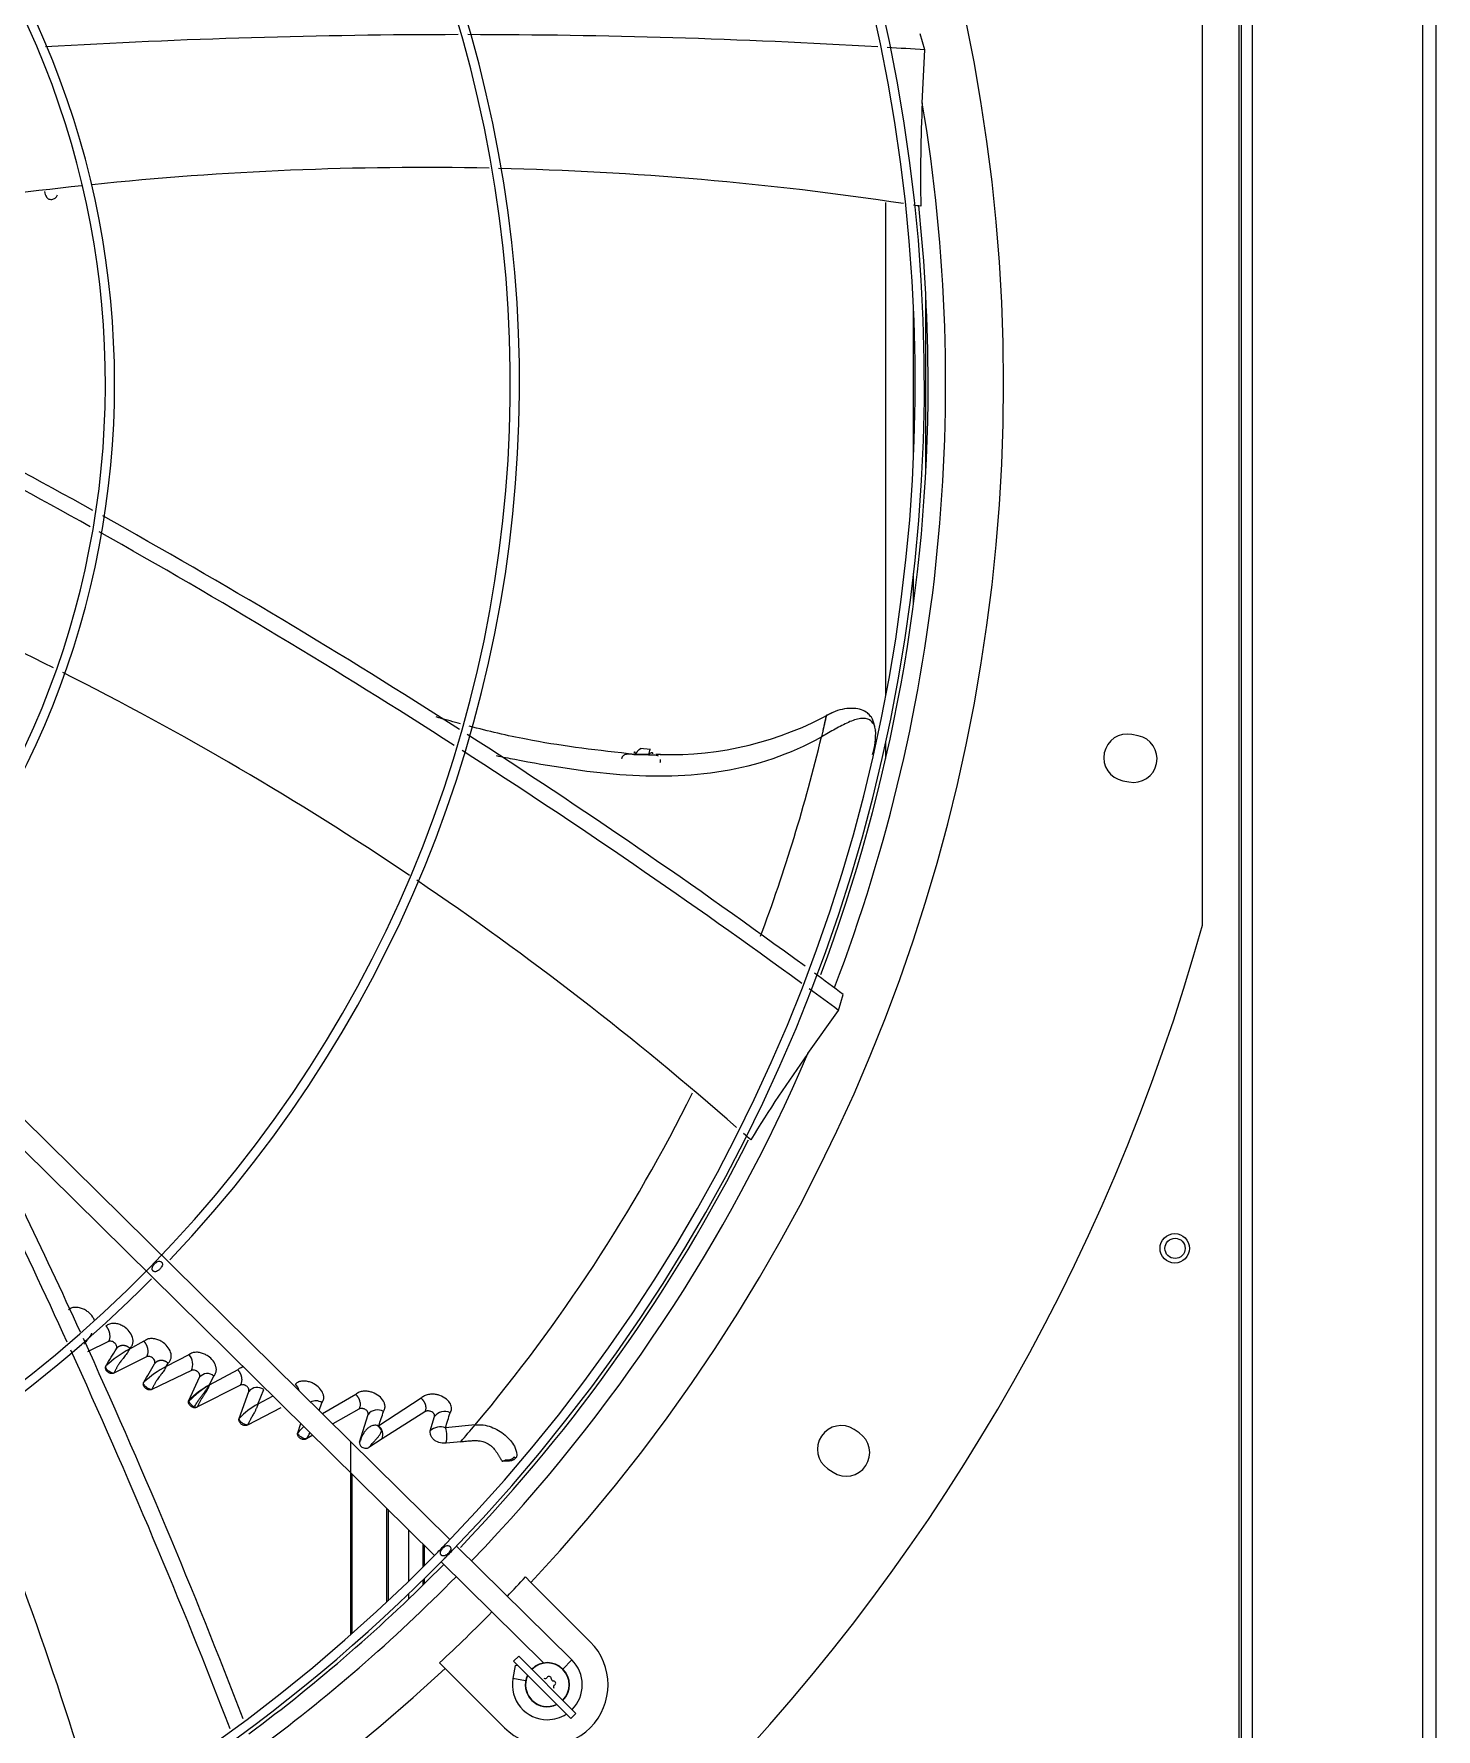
# Model space of a CAD drawing. Header units: millimetres. Extents: x 113490 to 142599, y -20467 to 115.
# Drawn here: x 135083.3 to 135464.2, y -11725.6 to -11265.1 of the extents above; entities that cross this region are included whole.
import ezdxf

# ---------------------------------------------------------------- set-up
doc = ezdxf.new("R2010")
doc.units = ezdxf.units.MM
doc.layers.add('DV3_0', color=7, linetype='Continuous')

msp = doc.modelspace()

# ---------------------------------------------------------------- linework, layer by layer
at = {"layer": 'DV3_0', "color": 7, "linetype": 'Continuous', "lineweight": 20}
for p, q in [((135460.64, -11939.49), (135460.64, -9709.49)), ((135410.64, -9845.59), (135410.64, -11865.47)), ((135325.63, -11383.52), (135325.63, -11336.47)), ((135322.31, -11379.64), (135322.31, -11340.34)), ((135322.31, -11419.76), (135322.31, -11411.56)), ((135246.78, -11460.67), (135250.32, -11460.77)), ((135227, -11709.27), (135229.46, -11706.78)), ((135216.88, -11712.5), (135213.44, -11711.89))]:
    msp.add_line(p, q, dxfattribs=at)
at = {"layer": 'DV3_0', "color": 7, "linetype": 'Continuous', "lineweight": 15}
for p, q in [((135464.24, -11939.49), (135464.24, -9709.49)), ((135411.24, -9857.26), (135411.24, -11851.51)), ((135414.24, -9857.26), (135414.24, -11851.51)), ((135400.74, -11507.16), (135400.74, -11212.82)), ((135325.3, -11269.38), (135324.05, -11265.05)), ((135324.65, -11283.75), (135325.3, -11269.38)), ((135314.73, -11444.84), (135314.73, -11310.84)), ((135196.33, -11674.11), (134887.04, -11369.11)), ((134883.48, -11374.03), (135192.15, -11678.41)), ((135314.73, -11461.9), (135314.73, -11457.32)), ((135383.29, -11455.72), (135381.62, -11455.38)), ((135246.76, -11460.82), (135250.28, -11460.91)), ((135250.85, -11459.44), (135247.99, -11459.21)), ((135250.28, -11460.91), (135250.32, -11460.77)), ((135253.49, -11460.8), (135252.22, -11460.78)), ((135379.13, -11467.94), (135380.79, -11468.27)), ((135301.89, -11530.33), (135303.18, -11526.01)), ((135293.57, -11542.07), (135301.89, -11530.33)), ((135103.55, -11620.32), (135097.83, -11623.06)), ((135113.19, -11620.23), (135109.24, -11622.34)), ((135109.24, -11622.34), (135109.37, -11622.14)), ((135125.44, -11623.91), (135119.21, -11627.07)), ((135113.89, -11624.44), (135105.03, -11628.89)), ((135126.11, -11628.16), (135115.3, -11633.34)), ((135119.21, -11627.07), (135119.76, -11626.19)), ((135138.68, -11627.95), (135130.94, -11632.12)), ((135125.4, -11636.28), (135128.33, -11630.01)), ((135139.4, -11632.14), (135127.61, -11638.17)), ((135130.94, -11632.12), (135132.2, -11629.68)), ((135139.07, -11641.22), (135141.69, -11633.86)), ((135144.14, -11637.31), (135145.73, -11633.35)), ((135148.23, -11635.11), (135144.14, -11637.31)), ((135160.79, -11639.06), (135161.57, -11636.93)), ((135170.76, -11634.71), (135161.73, -11639.99)), ((135188.51, -11635.73), (135176.98, -11643.18)), ((135150.42, -11638.34), (135141.33, -11642.99)), ((135171.62, -11638.65), (135164.48, -11642.7)), ((135171.79, -11647.61), (135174.09, -11640.13)), ((135189.51, -11639.39), (135177.88, -11646.74)), ((135190.99, -11644.6), (135192.14, -11640.66)), ((135154.97, -11645.09), (135155.8, -11642.57)), ((135159.05, -11645.77), (135157.33, -11646.75)), ((135177.88, -11646.74), (135174.28, -11649.09)), ((135176.98, -11643.18), (135176.75, -11643.15)), ((135203.19, -11642.94), (135195.12, -11643.74)), ((135307.53, -11645.15), (135306.11, -11644.2)), ((135169.39, -11699.95), (135169.39, -11647.55)), ((135199.26, -11647.52), (135195.26, -11647.92)), ((135169.7, -11656.27), (135169.7, -11699.68)), ((135210.49, -11652.78), (135210.48, -11652.77)), ((135299, -11654.85), (135300.42, -11655.79)), ((135179.22, -11691.01), (135179.22, -11665.66)), ((135179.52, -11665.96), (135179.52, -11690.73)), ((135185.07, -11671.43), (135185.07, -11685.43)), ((135189.04, -11681.53), (135189.04, -11675.34)), ((135189.34, -11675.64), (135189.34, -11681.23)), ((135229.46, -11706.78), (135198.11, -11675.87)), ((135193.93, -11680.17), (135221.78, -11707.63)), ((135189.04, -11686.45), (135189.04, -11685.05)), ((135189.34, -11684.75), (135189.34, -11686.16)), ((135218.35, -11685.77), (135216.86, -11684.27)), ((135234.46, -11701.88), (135218.35, -11685.77)), ((135185.07, -11688.9), (135185.07, -11690.29)), ((135215.01, -11705.77), (135213.6, -11707.18)), ((135215.01, -11705.77), (135230.57, -11721.32)), ((135193.52, -11707.61), (135195.01, -11709.1)), ((135195.01, -11709.1), (135211.12, -11725.21)), ((135214.07, -11708.28), (135213.44, -11711.89)), ((135229.16, -11722.74), (135213.6, -11707.18)), ((135214.83, -11708.41), (135214.07, -11708.28)), ((135218.27, -11709.02), (135218.76, -11709.1)), ((135229.16, -11722.74), (135230.57, -11721.32))]:
    msp.add_line(p, q, dxfattribs=at)
for centre, radius in [((135393.24, -11594.99), 4), ((135393.32, -11594.99), 2.75)]:
    msp.add_circle(centre, radius, dxfattribs=at)
for centre, radius, start, end in [((134869.24, -11359.99), 456, 316.0129, 45.5635), ((134869.24, -11359.99), 477.5, 316.9802, 43.0198), ((134869.24, -11359.99), 453.5, 315.9918, 45.5613), ((134869.24, -11359.99), 343.5, 315.6512, 45.622), ((134869.24, -11359.99), 346, 316.5062, 45.3204), ((134869.24, -11359.99), 236, 317.0271, 45.7088), ((134869.24, -11359.99), 233.5, 316.4663, 45.8392), ((135199.5, -13186.65), 1921.39, 90.02851, 93.37418), ((135199.5, -13186.65), 1921.39, 86.62723, 89.95007), ((135199.5, -13186.65), 1921.39, 86.24591, 86.54956), ((135731.49, -11303.41), 407.31, 177.2335, 181.1915), ((135189.17, -12173.61), 872.25, 88.82742, 95.92318), ((135189.17, -12173.61), 872.25, 81.40447, 88.66355), ((135189.17, -12173.61), 872.25, 96.10944, 102.2715), ((135091.21, -11306.69), 5.19, 193.4825, 210.9685), ((135189.17, -12173.61), 872.25, 81.09042, 81.22522), ((134869.24, -11359.99), 457, 0, 6.0686), ((134205.29, -13004.2), 1841.3, 60.95292, 64.05747), ((134159.55, -13075.18), 1921.33, 60.74083, 63.6758), ((134869.24, -11359.99), 457, 339.424, 0), ((134205.29, -13004.2), 1841.3, 57.34191, 60.857), ((134698.51, -12217.42), 872.25, 63.43384, 69.5445), ((134159.55, -13075.18), 1921.33, 57.30151, 60.65735), ((134698.51, -12217.42), 872.25, 56.07412, 63.24774), ((135256.22, -11370.51), 90.33, 268.265, 299.1199), ((135308.22, -11454.5), 3.74, 5.171, 55.2182), ((134205.29, -13004.2), 1841.3, 53.79883, 57.26308), ((135256.26, -11381.92), 84.69, 298.9449, 299.1014), ((135292.43, -11455.21), 19.56, 343.2318, 2.9654), ((135312.18, -11454.14), 0.228, 185.4122, 193.4088), ((135380.37, -11461.66), 6.4, 78.75, 258.75), ((135382.04, -11461.99), 6.4, 258.75, 78.75), ((134159.55, -13075.18), 1921.33, 53.88646, 57.22542), ((135233.48, -11458.5), 13.48, 350.086, 350.7078), ((135239.44, -11457.07), 11.5, 341.215, 348.1299), ((134698.51, -12217.42), 872.25, 48.70033, 55.91709), ((134869.24, -11359.99), 551.5, 285.4775, 344.5225), ((134205.29, -13004.2), 1841.3, 53.39786, 53.70009), ((134159.55, -13075.18), 1921.33, 53.51882, 53.81385), ((133344.86, -12419.24), 1921.39, 24.56568, 27.16861), ((135625.3, -11778.63), 407.44, 144.5071, 148.4639), ((133422.13, -12384.07), 1840.9, 24.60001, 26.89057), ((134698.51, -12217.42), 872.25, 48.36342, 48.53339), ((134869.24, -11359.99), 457, 316.2145, 333.2808), ((134869.24, -11359.99), 343.5, 225.9212, 315.6512), ((134869.24, -11359.99), 346, 270, 315.3179), ((133344.86, -12419.24), 1921.39, 21.16348, 24.49317), ((133422.13, -12384.07), 1840.9, 21.05227, 24.54064), ((132216.59, -9865.68), 3381.22, 328.6085, 328.70007), ((135125.48, -11651.66), 33.52, 118.9878, 132.3769), ((135122.56, -11626.55), 3.91, 335.5813, 42.3867), ((131703.29, -9634.07), 3951.76, 329.64096, 329.72446), ((135132.89, -11652.79), 29.13, 118.0017, 132.6106), ((135146.02, -11656.75), 28.87, 121.4706, 135.595), ((135142.89, -11653.83), 24.77, 118.8187, 134.9058), ((135130.42, -11631.68), 2.68, 48.4997, 141.4403), ((135143.98, -11635.69), 2.93, 53.1363, 141.3148), ((135151.63, -11634.45), 3.78, 12.1191, 44.0614), ((135152.93, -11653.96), 18.83, 117.8465, 137.415), ((135159.86, -11639.46), 3.06, 55.8728, 117.4823), ((135176.64, -11642.09), 3.21, 59.3258, 142.3868), ((135025.61, -11589.89), 160.48, 340.6073, 342.0589), ((135194.88, -11642.72), 3.43, 63.9172, 143.096), ((135028.9, -11590.08), 174.66, 342.1076, 343.5161), ((134262.06, -11989.01), 872.25, 15.92432, 23.15375), ((135170.09, -11658.56), 20.25, 131.5607, 138.3129), ((135139.96, -11634.93), 21.01, 325.7537, 331.1896), ((135176.06, -11645.79), 2.73, 75.2441, 82.0086), ((135174.32, -11645.95), 3.71, 23.6858, 48.9928), ((135174.92, -11645.6), 3.17, 338.8246, 49.6777), ((135175.76, -11644.32), 1.96, 345.276, 355.8699), ((135193.72, -11647.35), 3.87, 68.7786, 134.8411), ((135188.66, -11646.04), 6.86, 344.1096, 19.6497), ((135188.41, -11646.05), 7.09, 344.7194, 19.04), ((135025.74, -11494.33), 231.46, 318.56, 320.0536), ((135302.56, -11649.53), 6.4, 56.25, 236.25), ((135303.97, -11650.47), 6.4, 236.25, 56.25), ((134869.24, -11359.99), 453.5, 225.9915, 315.56), ((134869.24, -11359.99), 456, 270, 315.5611), ((134869.24, -11359.99), 453.5, 315.56, 315.9918), ((134869.24, -11359.99), 456, 315.5611, 315.5714), ((134869.24, -11359.99), 456, 315.5714, 316.0129), ((134869.24, -11359.99), 457, 306.6, 315.4011), ((134869.24, -11359.99), 475.39, 316.1242, 316.989), ((134869.24, -11359.99), 475.39, 313.011, 315.4011), ((135222.79, -11713.54), 16.5, 225, 45), ((135222.79, -11713.54), 9.5, 315, 45.4011), ((134869.24, -11359.99), 477.5, 226.9802, 313.0198), ((135222.79, -11713.54), 6, 154.4712, 295.5288), ((135222.79, -11713.54), 5.91, 154.7712, 295.2288), ((135222.79, -11713.54), 6, 315, 135), ((135222.79, -11713.54), 5.91, 315, 135), ((135223.24, -11711.87), 0.6, 358.8617, 151.1383), ((135222.79, -11713.54), 9.5, 170, 270), ((135222.19, -11711.29), 0.6, 238.8788, 331.1212), ((135224.44, -11711.9), 0.6, 178.8788, 271.1212), ((135225.04, -11714.15), 0.6, 118.8788, 211.1212), ((135224.46, -11713.1), 0.6, 298.8618, 91.1382), ((135222.79, -11713.54), 9.5, 270, 302.8343)]:
    msp.add_arc(centre, radius, start, end, dxfattribs=at)
at = {"layer": 'DV3_0', "color": 7, "linetype": 'Continuous', "lineweight": 20}
for centre, radius, start, end in [((134869.24, -11359.99), 461.75, 339.1775, 9.5034), ((134854.91, -11350.55), 454.74, 339.4486, 346.5883), ((134869.24, -11359.99), 461.75, 316.1456, 336.7764), ((134854.91, -11350.55), 454.74, 319.986, 333.5975), ((135125.86, -11636.43), 0.488, 162.8059, 194.1766), ((135127.81, -11635.59), 2.6, 201.5728, 250.1568), ((135127.51, -11636.83), 1.34, 244.2828, 274.1581), ((134869.24, -11359.99), 461.75, 306.4295, 315.4011)]:
    msp.add_arc(centre, radius, start, end, dxfattribs=at)
at = {"layer": 'DV3_0', "color": 7, "linetype": 'Continuous', "lineweight": 15}
for points, knots in [([(135086.76, -11309.37), (135086.81, -11309.49), (135086.98, -11309.71), (135087.37, -11309.95), (135087.87, -11310.05), (135088.41, -11310), (135088.92, -11309.81), (135089.31, -11309.52), (135089.58, -11309.18), (135089.68, -11308.92), (135089.7, -11308.79)], [0, 0, 0, 0, 0.124936, 0.249948, 0.37496, 0.499972, 0.624984, 0.749995, 0.875007, 1, 1, 1, 1]), ([(135310.62, -11450.5), (135310.32, -11450.13), (135309.71, -11449.38), (135308.14, -11448.59), (135306.04, -11448.21), (135303.58, -11448.34), (135300.93, -11449.05), (135299.4, -11449.81), (135298.51, -11450.27)], [0, 0, 0, 0, 0.120272, 0.284495, 0.459149, 0.640843, 0.823587, 1, 1, 1, 1]), ([(135199.24, -11452.5), (135197.34, -11451.98), (135195.13, -11451.35), (135192.93, -11450.71), (135192.63, -11450.62)], [0.25984177, 0.25984177, 0.25984177, 0.25984177, 0.29278146, 0.29802068, 0.29802068, 0.29802068, 0.29802068]), ([(135244.82, -11460.62), (135234.61, -11459.46), (135221.11, -11457.86), (135206.77, -11454.49), (135201.59, -11453.13)], [0, 0, 0, 0, 0.1570657, 0.2463577, 0.2463577, 0.2463577, 0.2463577]), ([(135297.61, -11454.91), (135297.75, -11454.29), (135297.97, -11453.26), (135298.21, -11452.15), (135298.38, -11451.34), (135298.49, -11450.77), (135298.56, -11450.41), (135298.59, -11450.24), (135298.59, -11450.21), (135298.56, -11450.32), (135298.49, -11450.59), (135298.38, -11451.09), (135298.25, -11451.63), (135298.09, -11452.37), (135297.88, -11453.28), (135297.61, -11454.45), (135297.38, -11455.46), (135297.25, -11456.03)], [0, 0, 0, 0, 0.062128, 0.124656, 0.187183, 0.249711, 0.312238, 0.374766, 0.437294, 0.499821, 0.624876, 0.687404, 0.749931, 0.812459, 0.874987, 0.937514, 1, 1, 1, 1]), ([(135310.36, -11451.43), (135309.68, -11451.02), (135308.82, -11450.92), (135306.85, -11451.19), (135305.74, -11451.57), (135303.4, -11452.61), (135302.18, -11453.26), (135299.76, -11454.6), (135298.56, -11455.3), (135297.45, -11455.92)], [0, 0, 0, 0, 0.25, 0.25, 0.5, 0.5, 0.75, 0.75, 1, 1, 1, 1]), ([(135208.88, -11461.13), (135210.56, -11461.47), (135212.25, -11461.79), (135223.42, -11463.91), (135232.98, -11465.49), (135251.95, -11466.95), (135261.36, -11466.83), (135279.7, -11463.76), (135288.63, -11460.83), (135297.25, -11456.03)], [0.6026537, 0.6026537, 0.6026537, 0.6026537, 0.625, 0.625, 0.75, 0.75, 0.875, 0.875, 1, 1, 1, 1]), ([(135243.02, -11461.92), (135243.04, -11461.87), (135243.07, -11461.78), (135243.13, -11461.64), (135243.19, -11461.52), (135243.25, -11461.41), (135243.31, -11461.31), (135243.42, -11461.17), (135243.6, -11460.99), (135243.91, -11460.81), (135244.31, -11460.68), (135244.85, -11460.62), (135245.33, -11460.64), (135245.71, -11460.68), (135245.95, -11460.72), (135246.16, -11460.75), (135246.33, -11460.78), (135246.46, -11460.8), (135246.57, -11460.81), (135246.67, -11460.81), (135246.73, -11460.82), (135246.76, -11460.82)], [0, 0, 0, 0, 0.034615, 0.067153, 0.097641, 0.126151, 0.15278, 0.177653, 0.253284, 0.326616, 0.426356, 0.551745, 0.706817, 0.759074, 0.82393, 0.874115, 0.905827, 0.93629, 0.961485, 0.980409, 1, 1, 1, 1]), ([(135246.46, -11460.42), (135246.45, -11460.36), (135246.44, -11460.25), (135246.46, -11460.1), (135246.5, -11460.08), (135246.55, -11460.18), (135246.58, -11460.32), (135246.62, -11460.49), (135246.65, -11460.6), (135246.71, -11460.68), (135246.77, -11460.67), (135246.78, -11460.67)], [0, 0, 0, 0, 0.128962, 0.223321, 0.471945, 0.607552, 0.749514, 0.893505, 0.958713, 0.987993, 1, 1, 1, 1]), ([(135246.46, -11460.42), (135246.49, -11460.41), (135246.53, -11460.37), (135246.6, -11460.33), (135246.67, -11460.3), (135246.71, -11460.29), (135246.73, -11460.28), (135246.74, -11460.28)], [0, 0, 0, 0, 0.0394695, 0.0785517, 0.1172794, 0.155685, 0.161873, 0.161873, 0.161873, 0.161873]), ([(135246.78, -11460.67), (135246.82, -11460.61), (135246.9, -11460.49), (135247.02, -11460.33), (135247.13, -11460.17), (135247.25, -11460.01), (135247.36, -11459.87), (135247.47, -11459.74), (135247.58, -11459.62), (135247.68, -11459.52), (135247.79, -11459.43), (135247.89, -11459.35), (135247.98, -11459.3), (135248.07, -11459.26), (135248.16, -11459.23), (135248.24, -11459.23), (135248.29, -11459.24), (135248.32, -11459.25)], [0, 0, 0, 0, 0.0316233, 0.063666, 0.0961048, 0.1289206, 0.1620988, 0.1956297, 0.2295096, 0.2637404, 0.2983311, 0.3332973, 0.3686623, 0.4044567, 0.4407194, 0.4774968, 0.5148434, 0.5148434, 0.5148434, 0.5148434]), ([(135250.28, -11460.91), (135250.36, -11460.91), (135250.54, -11460.91), (135250.93, -11460.89), (135251.42, -11460.87), (135252.08, -11460.91), (135252.59, -11461.01), (135252.87, -11461.18), (135252.92, -11461.22)], [0, 0, 0, 0, 0.0432673, 0.1100997, 0.236564, 0.3525356, 0.5287013, 0.566621, 0.566621, 0.566621, 0.566621]), ([(135250.32, -11460.77), (135250.34, -11460.77), (135250.38, -11460.76), (135250.42, -11460.72), (135250.49, -11460.68), (135250.56, -11460.62), (135250.65, -11460.54), (135250.79, -11460.43), (135250.96, -11460.34), (135251.16, -11460.28), (135251.36, -11460.34), (135251.35, -11460.55), (135251.35, -11460.65)], [0, 0, 0, 0, 0.012213, 0.03615, 0.072549, 0.121252, 0.181278, 0.274862, 0.441704, 0.562368, 0.791317, 1, 1, 1, 1]), ([(135115.65, -11601.1), (135115.61, -11601.05), (135115.53, -11600.96), (135115.42, -11600.72), (135115.38, -11600.32), (135115.56, -11599.89), (135115.83, -11599.51), (135116.1, -11599.19), (135116.4, -11598.91), (135116.78, -11598.64), (135117.2, -11598.46), (135117.59, -11598.48), (135117.83, -11598.6), (135117.92, -11598.67), (135117.96, -11598.71)], [0, 0, 0, 0, 0.040443, 0.081793, 0.180216, 0.319289, 0.407802, 0.503208, 0.598506, 0.68594, 0.822069, 0.918689, 0.959722, 1, 1, 1, 1]), ([(135117.96, -11598.71), (135118, -11598.76), (135118.08, -11598.85), (135118.2, -11599.09), (135118.24, -11599.49), (135118.06, -11599.92), (135117.79, -11600.31), (135117.52, -11600.62), (135117.22, -11600.9), (135116.84, -11601.17), (135116.42, -11601.36), (135116.03, -11601.33), (135115.79, -11601.21), (135115.7, -11601.14), (135115.65, -11601.1)], [0, 0, 0, 0, 0.040471, 0.081926, 0.180876, 0.319892, 0.408079, 0.503208, 0.597701, 0.68481, 0.821378, 0.918632, 0.959731, 1, 1, 1, 1]), ([(135099.77, -11614.55), (135099.65, -11614.24), (135099.22, -11613.4), (135098.27, -11612.39), (135097.07, -11611.6), (135095.95, -11611.15), (135094.76, -11610.97), (135093.6, -11611.09), (135092.99, -11611.47), (135092.68, -11611.66)], [0.3184367, 0.3184367, 0.3184367, 0.3184367, 0.3985096, 0.5413232, 0.628849, 0.7196251, 0.8121213, 0.9052908, 1, 1, 1, 1]), ([(135098.99, -11618.04), (135098.97, -11618.09), (135098.93, -11618.19), (135098.86, -11618.35), (135098.78, -11618.5), (135098.69, -11618.66), (135098.53, -11618.92), (135098.25, -11619.31), (135097.84, -11619.83), (135097.43, -11620.33), (135097.1, -11620.72), (135096.93, -11620.93), (135096.88, -11621)], [0.0000242, 0.0000242, 0.0000242, 0.0000242, 0.0223392, 0.0454389, 0.0693317, 0.0940459, 0.1196058, 0.1909934, 0.2852171, 0.3759865, 0.4428982, 0.4761984, 0.4761984, 0.4761984, 0.4761984]), ([(135109.37, -11622.14), (135109.49, -11622.02), (135109.72, -11621.8), (135109.97, -11621.4), (135110.13, -11621), (135110.22, -11620.62), (135110.25, -11620.25), (135110.24, -11619.92), (135110.14, -11619.14), (135109.62, -11617.9), (135108.44, -11616.68), (135107.23, -11615.92), (135106.11, -11615.49), (135104.93, -11615.33), (135103.77, -11615.47), (135103.17, -11615.86), (135102.87, -11616.06)], [0, 0, 0, 0, 0.045484, 0.087511, 0.126239, 0.161752, 0.193995, 0.22288, 0.248302, 0.398303, 0.542361, 0.628866, 0.719082, 0.81149, 0.90479, 1, 1, 1, 1]), ([(135102.87, -11616.06), (135102.91, -11616.11), (135102.98, -11616.19), (135103.08, -11616.33), (135103.16, -11616.46), (135103.25, -11616.59), (135103.32, -11616.71), (135103.38, -11616.83), (135103.44, -11616.95), (135103.5, -11617.06), (135103.55, -11617.17), (135103.59, -11617.27), (135103.62, -11617.36), (135103.66, -11617.45), (135103.69, -11617.54), (135103.71, -11617.61), (135103.73, -11617.68), (135103.75, -11617.75), (135103.76, -11617.81), (135103.78, -11617.86), (135103.79, -11617.9), (135103.8, -11617.94), (135103.8, -11617.97), (135103.81, -11617.99), (135103.84, -11618.15), (135103.89, -11618.44), (135103.92, -11618.84), (135103.9, -11619.2), (135103.85, -11619.53), (135103.77, -11619.83), (135103.67, -11620.09), (135103.59, -11620.24), (135103.55, -11620.32)], [0, 0, 0, 0, 0.034344, 0.067168, 0.098516, 0.128424, 0.156915, 0.184012, 0.209726, 0.234069, 0.257047, 0.278666, 0.298927, 0.317831, 0.335378, 0.351567, 0.366395, 0.37986, 0.391959, 0.402687, 0.412043, 0.420021, 0.42662, 0.431837, 0.435668, 0.528079, 0.616208, 0.700323, 0.780585, 0.857152, 0.930213, 1, 1, 1, 1]), ([(135105.7, -11622.28), (135105.73, -11622.22), (135105.79, -11622.11), (135105.84, -11621.84), (135105.8, -11621.46), (135105.56, -11621), (135105.17, -11620.6), (135104.7, -11620.33), (135104.25, -11620.21), (135103.92, -11620.21), (135103.7, -11620.26), (135103.6, -11620.3), (135103.55, -11620.32)], [0, 0, 0, 0, 0.060979, 0.122856, 0.254546, 0.396945, 0.545585, 0.68882, 0.805931, 0.904784, 0.952657, 1, 1, 1, 1]), ([(135109.24, -11622.34), (135109.22, -11622.39), (135109.18, -11622.49), (135109.12, -11622.64), (135109.04, -11622.79), (135108.96, -11622.95), (135108.8, -11623.21), (135108.54, -11623.6), (135108.15, -11624.12), (135107.74, -11624.62), (135107.42, -11625.03), (135107.1, -11625.43), (135106.78, -11625.86), (135106.47, -11626.31), (135106.23, -11626.69), (135106.04, -11627), (135105.87, -11627.3), (135105.71, -11627.6), (135105.56, -11627.89), (135105.42, -11628.17), (135105.29, -11628.43), (135105.16, -11628.68), (135105.07, -11628.82), (135105.03, -11628.89)], [0, 0, 0, 0, 0.022116, 0.044979, 0.068622, 0.093072, 0.118353, 0.189051, 0.281999, 0.373022, 0.439614, 0.481491, 0.564848, 0.63761, 0.682237, 0.724973, 0.76612, 0.806014, 0.845018, 0.883516, 0.921909, 0.9606, 1, 1, 1, 1]), ([(135109.37, -11622.14), (135109.33, -11622.11), (135109.26, -11622.04), (135109.14, -11621.95), (135109.02, -11621.87), (135108.9, -11621.79), (135108.78, -11621.71), (135108.65, -11621.65), (135108.52, -11621.59), (135108.39, -11621.54), (135108.26, -11621.49), (135108.12, -11621.46), (135107.99, -11621.43), (135107.85, -11621.4), (135107.72, -11621.39), (135107.59, -11621.38), (135107.45, -11621.38), (135107.32, -11621.38), (135107.19, -11621.4), (135107.07, -11621.42), (135106.94, -11621.44), (135106.82, -11621.48), (135106.7, -11621.52), (135106.58, -11621.57), (135106.46, -11621.62), (135106.35, -11621.68), (135106.25, -11621.75), (135106.14, -11621.82), (135106.05, -11621.9), (135105.95, -11621.99), (135105.86, -11622.08), (135105.78, -11622.18), (135105.73, -11622.25), (135105.7, -11622.28)], [0, 0, 0, 0, 0.030291, 0.06056, 0.090853, 0.121211, 0.151668, 0.182249, 0.212976, 0.243865, 0.274927, 0.306171, 0.337603, 0.369226, 0.401044, 0.43306, 0.465274, 0.49769, 0.530307, 0.563117, 0.596108, 0.629266, 0.662573, 0.696012, 0.729564, 0.76321, 0.796931, 0.830709, 0.864529, 0.898377, 0.932243, 0.966118, 1, 1, 1, 1]), ([(135119.76, -11626.19), (135119.88, -11626.07), (135120.11, -11625.84), (135120.36, -11625.44), (135120.51, -11625.04), (135120.59, -11624.66), (135120.62, -11624.3), (135120.6, -11623.97), (135120.49, -11623.19), (135119.94, -11621.95), (135118.73, -11620.76), (135117.52, -11620.02), (135116.41, -11619.61), (135115.23, -11619.46), (135114.07, -11619.62), (135113.49, -11620.03), (135113.19, -11620.23)], [0, 0, 0, 0, 0.045632, 0.087718, 0.126426, 0.161832, 0.193872, 0.222444, 0.247427, 0.398097, 0.543438, 0.628642, 0.718208, 0.8105, 0.904084, 1, 1, 1, 1]), ([(135113.19, -11620.23), (135113.23, -11620.28), (135113.3, -11620.36), (135113.4, -11620.5), (135113.49, -11620.63), (135113.57, -11620.76), (135113.65, -11620.88), (135113.72, -11621), (135113.78, -11621.12), (135113.83, -11621.23), (135113.88, -11621.34), (135113.92, -11621.44), (135113.96, -11621.53), (135113.99, -11621.62), (135114.02, -11621.7), (135114.04, -11621.77), (135114.06, -11621.84), (135114.08, -11621.9), (135114.1, -11621.95), (135114.11, -11622), (135114.12, -11622.04), (135114.13, -11622.08), (135114.13, -11622.1), (135114.17, -11622.27), (135114.22, -11622.56), (135114.25, -11622.96), (135114.24, -11623.32), (135114.19, -11623.66), (135114.11, -11623.95), (135114.01, -11624.21), (135113.93, -11624.37), (135113.89, -11624.44)], [0, 0, 0, 0, 0.034913, 0.068221, 0.099975, 0.130214, 0.158967, 0.186255, 0.212093, 0.236491, 0.259457, 0.280995, 0.301106, 0.31979, 0.337046, 0.352872, 0.367264, 0.38022, 0.391735, 0.401805, 0.410427, 0.417596, 0.42331, 0.427565, 0.521414, 0.610902, 0.696294, 0.777739, 0.855376, 0.929387, 1, 1, 1, 1]), ([(135132.2, -11629.68), (135132.3, -11629.56), (135132.49, -11629.33), (135132.69, -11628.94), (135132.81, -11628.56), (135132.87, -11628.18), (135132.88, -11627.82), (135132.84, -11627.48), (135132.69, -11626.71), (135132.08, -11625.51), (135130.86, -11624.38), (135129.66, -11623.69), (135128.57, -11623.31), (135127.43, -11623.18), (135126.31, -11623.34), (135125.73, -11623.72), (135125.44, -11623.91)], [0, 0, 0, 0, 0.042988, 0.083321, 0.121126, 0.156486, 0.189349, 0.219635, 0.247246, 0.398049, 0.54578, 0.630422, 0.719507, 0.811377, 0.904576, 1, 1, 1, 1]), ([(135105.03, -11628.89), (135105, -11628.91), (135104.96, -11628.93), (135104.88, -11628.96), (135104.79, -11628.98), (135104.68, -11629.01), (135104.53, -11629.03), (135104.34, -11629.02), (135104.14, -11628.99), (135103.82, -11628.9), (135103.5, -11628.72), (135103.22, -11628.47), (135103.04, -11628.25), (135102.89, -11628.02), (135102.8, -11627.77), (135102.75, -11627.53), (135102.75, -11627.32), (135102.78, -11627.15), (135102.82, -11627.02), (135102.87, -11626.94), (135102.89, -11626.9)], [0, 0, 0, 0, 0.023685, 0.047466, 0.071475, 0.09584, 0.144223, 0.193094, 0.248324, 0.304393, 0.444759, 0.517414, 0.59071, 0.664382, 0.736891, 0.805398, 0.873372, 0.916416, 0.958401, 1, 1, 1, 1]), ([(135105.03, -11628.89), (135104.85, -11628.93), (135104.6, -11628.88), (135104.04, -11628.64), (135103.74, -11628.45), (135103.24, -11628), (135103.04, -11627.74), (135102.82, -11627.26), (135102.8, -11627.05), (135102.89, -11626.9)], [0, 0, 0, 0, 0.25, 0.25, 0.5, 0.5, 0.75, 0.75, 1, 1, 1, 1]), ([(135116.07, -11626.38), (135116.1, -11626.32), (135116.16, -11626.21), (135116.2, -11625.93), (135116.15, -11625.55), (135115.91, -11625.09), (135115.5, -11624.7), (135115.03, -11624.44), (135114.58, -11624.33), (135114.26, -11624.33), (135114.04, -11624.38), (135113.94, -11624.42), (135113.89, -11624.44)], [0, 0, 0, 0, 0.060903, 0.122655, 0.25432, 0.397066, 0.546321, 0.689979, 0.806929, 0.905328, 0.952911, 1, 1, 1, 1]), ([(135119.21, -11627.07), (135119.19, -11627.11), (135119.16, -11627.21), (135119.1, -11627.35), (135119.04, -11627.5), (135118.96, -11627.65), (135118.83, -11627.9), (135118.59, -11628.27), (135118.24, -11628.76), (135117.87, -11629.25), (135117.57, -11629.63), (135117.29, -11630.01), (135116.99, -11630.42), (135116.69, -11630.85), (135116.46, -11631.22), (135116.28, -11631.52), (135116.12, -11631.81), (135115.96, -11632.1), (135115.82, -11632.37), (135115.68, -11632.64), (135115.55, -11632.89), (135115.42, -11633.13), (135115.34, -11633.27), (135115.3, -11633.34)], [0, 0, 0, 0, 0.021768, 0.044278, 0.067562, 0.091644, 0.116549, 0.185919, 0.276389, 0.3673, 0.432608, 0.471944, 0.555436, 0.628427, 0.674056, 0.717868, 0.760141, 0.801183, 0.841323, 0.88091, 0.920305, 0.959878, 1, 1, 1, 1]), ([(135119.76, -11626.19), (135119.73, -11626.16), (135119.65, -11626.1), (135119.54, -11626.01), (135119.42, -11625.92), (135119.29, -11625.84), (135119.17, -11625.77), (135119.04, -11625.71), (135118.91, -11625.65), (135118.78, -11625.6), (135118.64, -11625.56), (135118.51, -11625.52), (135118.38, -11625.5), (135118.24, -11625.47), (135118.11, -11625.46), (135117.97, -11625.45), (135117.84, -11625.45), (135117.71, -11625.46), (135117.58, -11625.47), (135117.45, -11625.5), (135117.32, -11625.53), (135117.2, -11625.56), (135117.08, -11625.6), (135116.96, -11625.65), (135116.84, -11625.71), (135116.73, -11625.77), (135116.62, -11625.84), (135116.52, -11625.92), (135116.42, -11626), (135116.32, -11626.08), (135116.23, -11626.18), (135116.15, -11626.27), (135116.1, -11626.34), (135116.07, -11626.38)], [0, 0, 0, 0, 0.030121, 0.060224, 0.090357, 0.120564, 0.150876, 0.181322, 0.211924, 0.242699, 0.273659, 0.304813, 0.336169, 0.367731, 0.399502, 0.431485, 0.463683, 0.496098, 0.528729, 0.561568, 0.594602, 0.627818, 0.661197, 0.694722, 0.728373, 0.76213, 0.795975, 0.829888, 0.863855, 0.897859, 0.93189, 0.965938, 1, 1, 1, 1]), ([(135128.33, -11630.01), (135128.34, -11629.98), (135128.36, -11629.93), (135128.39, -11629.84), (135128.4, -11629.74), (135128.41, -11629.61), (135128.39, -11629.43), (135128.33, -11629.21), (135128.22, -11628.99), (135128.02, -11628.7), (135127.68, -11628.39), (135127.22, -11628.15), (135126.84, -11628.06), (135126.58, -11628.05), (135126.41, -11628.07), (135126.25, -11628.1), (135126.16, -11628.14), (135126.11, -11628.16)], [0, 0, 0, 0, 0.030358, 0.060715, 0.091326, 0.122441, 0.187897, 0.254659, 0.325793, 0.39806, 0.547495, 0.691544, 0.808778, 0.858283, 0.907076, 0.953825, 1, 1, 1, 1]), ([(135140.29, -11627.24), (135140.03, -11627.27), (135139.43, -11627.41), (135138.96, -11627.75), (135138.68, -11627.95)], [0.8396517, 0.8396517, 0.8396517, 0.8396517, 0.9042984, 1, 1, 1, 1]), ([(135138.68, -11627.95), (135138.71, -11627.99), (135138.78, -11628.06), (135138.88, -11628.19), (135138.97, -11628.31), (135139.05, -11628.42), (135139.12, -11628.54), (135139.19, -11628.66), (135139.25, -11628.77), (135139.31, -11628.87), (135139.36, -11628.98), (135139.4, -11629.08), (135139.44, -11629.17), (135139.48, -11629.26), (135139.51, -11629.35), (135139.54, -11629.43), (135139.56, -11629.5), (135139.58, -11629.57), (135139.6, -11629.64), (135139.62, -11629.69), (135139.63, -11629.75), (135139.64, -11629.8), (135139.65, -11629.84), (135139.7, -11630.03), (135139.75, -11630.36), (135139.76, -11630.8), (135139.72, -11631.2), (135139.64, -11631.55), (135139.54, -11631.87), (135139.44, -11632.05), (135139.4, -11632.14)], [0, 0, 0, 0, 0.032368, 0.063415, 0.093194, 0.121749, 0.149112, 0.175307, 0.20035, 0.224254, 0.247026, 0.268671, 0.289192, 0.308588, 0.326858, 0.344, 0.360011, 0.374887, 0.388623, 0.401214, 0.412658, 0.422947, 0.43208, 0.44005, 0.545293, 0.645478, 0.740868, 0.831603, 0.917878, 1, 1, 1, 1]), ([(135115.3, -11633.34), (135115.27, -11633.35), (135115.22, -11633.37), (135115.15, -11633.4), (135115.07, -11633.42), (135114.96, -11633.45), (135114.81, -11633.46), (135114.62, -11633.46), (135114.42, -11633.43), (135114.1, -11633.33), (135113.78, -11633.16), (135113.5, -11632.91), (135113.32, -11632.7), (135113.18, -11632.46), (135113.08, -11632.22), (135113.03, -11631.98), (135113.03, -11631.77), (135113.06, -11631.6), (135113.1, -11631.47), (135113.14, -11631.39), (135113.16, -11631.35)], [0, 0, 0, 0, 0.023103, 0.046302, 0.069715, 0.09346, 0.141592, 0.19023, 0.245942, 0.302454, 0.444237, 0.517183, 0.590708, 0.664499, 0.737116, 0.805641, 0.873604, 0.916607, 0.95852, 1, 1, 1, 1]), ([(135115.3, -11633.34), (135115.12, -11633.36), (135114.87, -11633.31), (135114.32, -11633.07), (135114.03, -11632.87), (135113.53, -11632.43), (135113.33, -11632.18), (135113.1, -11631.71), (135113.08, -11631.5), (135113.16, -11631.35)], [0, 0, 0, 0, 0.25, 0.25, 0.5, 0.5, 0.75, 0.75, 1, 1, 1, 1]), ([(135126.93, -11638.04), (135127, -11637.91), (135127.16, -11637.64), (135127.5, -11637.06), (135127.95, -11636.35), (135128.49, -11635.57), (135129.04, -11634.84), (135129.57, -11634.14), (135130.09, -11633.46), (135130.56, -11632.78), (135130.83, -11632.34), (135130.94, -11632.12)], [0, 0, 0, 0, 0.062498, 0.125001, 0.250008, 0.375015, 0.500021, 0.625028, 0.750035, 0.875041, 1, 1, 1, 1]), ([(135130.94, -11632.12), (135130.93, -11632.17), (135130.91, -11632.26), (135130.86, -11632.41), (135130.81, -11632.56), (135130.74, -11632.73), (135130.65, -11632.9), (135130.56, -11633.09), (135130.46, -11633.29), (135130.34, -11633.5), (135130.14, -11633.83), (135129.9, -11634.21), (135129.66, -11634.58), (135129.45, -11634.89), (135129.27, -11635.18), (135129.07, -11635.5), (135128.8, -11635.95), (135128.48, -11636.51), (135128.19, -11637.07), (135127.99, -11637.46), (135127.86, -11637.71), (135127.73, -11637.95), (135127.65, -11638.1), (135127.61, -11638.17)], [0, 0, 0, 0, 0.021725, 0.045279, 0.070709, 0.098055, 0.127351, 0.158627, 0.191912, 0.227228, 0.264599, 0.358633, 0.42228, 0.454975, 0.512767, 0.565816, 0.614185, 0.725877, 0.827463, 0.870174, 0.912916, 0.956066, 1, 1, 1, 1]), ([(135141.69, -11633.86), (135141.7, -11633.83), (135141.72, -11633.77), (135141.74, -11633.68), (135141.74, -11633.59), (135141.74, -11633.45), (135141.71, -11633.28), (135141.63, -11633.07), (135141.5, -11632.85), (135141.28, -11632.58), (135141, -11632.35), (135140.67, -11632.18), (135140.44, -11632.09), (135140.22, -11632.04), (135140, -11632.02), (135139.79, -11632.02), (135139.58, -11632.06), (135139.46, -11632.11), (135139.4, -11632.14)], [0, 0, 0, 0, 0.030546, 0.061121, 0.091979, 0.123365, 0.189489, 0.256975, 0.328949, 0.402078, 0.553216, 0.625751, 0.69763, 0.756021, 0.813551, 0.877124, 0.938633, 1, 1, 1, 1]), ([(135161.57, -11636.93), (135161.67, -11636.79), (135161.85, -11636.52), (135162, -11636.07), (135162.06, -11635.63), (135162.04, -11635.21), (135161.96, -11634.82), (135161.72, -11634.04), (135160.99, -11632.9), (135159.68, -11631.9), (135158.44, -11631.34), (135157.38, -11631.06), (135156.27, -11631.01), (135155.18, -11631.22), (135154.63, -11631.62), (135154.35, -11631.82)], [0, 0, 0, 0, 0.048319, 0.093612, 0.13613, 0.175841, 0.212492, 0.24595, 0.396838, 0.551403, 0.633547, 0.720883, 0.811655, 0.904459, 1, 1, 1, 1]), ([(135127.61, -11638.17), (135127.58, -11638.18), (135127.54, -11638.2), (135127.46, -11638.23), (135127.38, -11638.26), (135127.27, -11638.28), (135127.13, -11638.3), (135126.95, -11638.31), (135126.75, -11638.28), (135126.44, -11638.21), (135126.12, -11638.05), (135125.83, -11637.82), (135125.64, -11637.62), (135125.49, -11637.39), (135125.38, -11637.15), (135125.31, -11636.91), (135125.3, -11636.71), (135125.31, -11636.54), (135125.34, -11636.41), (135125.38, -11636.32), (135125.4, -11636.28)], [0, 0, 0, 0, 0.023076, 0.046315, 0.069833, 0.093744, 0.141136, 0.189036, 0.244037, 0.299791, 0.441115, 0.514551, 0.588572, 0.66295, 0.736219, 0.805448, 0.874103, 0.916828, 0.958588, 1, 1, 1, 1]), ([(135144.14, -11637.31), (135144.14, -11637.33), (135144.13, -11637.37), (135144.12, -11637.44), (135144.1, -11637.53), (135144.06, -11637.67), (135144, -11637.87), (135143.91, -11638.11), (135143.74, -11638.5), (135143.47, -11639.03), (135143.14, -11639.64), (135142.76, -11640.3), (135142.37, -11641.01), (135142.03, -11641.67), (135141.82, -11642.09), (135141.69, -11642.34), (135141.57, -11642.57), (135141.45, -11642.79), (135141.37, -11642.92), (135141.33, -11642.99)], [0, 0, 0, 0, 0.008471, 0.020849, 0.037173, 0.057479, 0.094233, 0.135729, 0.182098, 0.301941, 0.417999, 0.498958, 0.649695, 0.779421, 0.824012, 0.868085, 0.91192, 0.955796, 1, 1, 1, 1]), ([(135178.28, -11639.33), (135178.36, -11639.19), (135178.52, -11638.94), (135178.66, -11638.51), (135178.71, -11638.09), (135178.69, -11637.67), (135178.6, -11637.26), (135178.32, -11636.48), (135177.5, -11635.36), (135176.13, -11634.47), (135174.87, -11633.99), (135173.84, -11633.78), (135172.72, -11633.77), (135171.6, -11634.04), (135171.04, -11634.48), (135170.76, -11634.71)], [0, 0, 0, 0, 0.04416, 0.086796, 0.128084, 0.1682, 0.207124, 0.244756, 0.394791, 0.555025, 0.629883, 0.713634, 0.804159, 0.899585, 1, 1, 1, 1]), ([(135170.76, -11634.71), (135170.8, -11634.74), (135170.87, -11634.81), (135170.97, -11634.92), (135171.06, -11635.03), (135171.15, -11635.14), (135171.23, -11635.25), (135171.3, -11635.36), (135171.37, -11635.47), (135171.43, -11635.57), (135171.48, -11635.67), (135171.53, -11635.77), (135171.58, -11635.86), (135171.62, -11635.95), (135171.65, -11636.03), (135171.68, -11636.11), (135171.71, -11636.19), (135171.73, -11636.26), (135171.76, -11636.33), (135171.78, -11636.39), (135171.79, -11636.44), (135171.84, -11636.63), (135171.91, -11636.95), (135171.93, -11637.36), (135171.91, -11637.74), (135171.85, -11638.08), (135171.75, -11638.39), (135171.66, -11638.56), (135171.62, -11638.65)], [0, 0, 0, 0, 0.032899, 0.064458, 0.094752, 0.123838, 0.15176, 0.178553, 0.204241, 0.228841, 0.252366, 0.274822, 0.296215, 0.316544, 0.335811, 0.354013, 0.371146, 0.387206, 0.402188, 0.416087, 0.428897, 0.440613, 0.544029, 0.643173, 0.738243, 0.829293, 0.916449, 1, 1, 1, 1]), ([(135196.39, -11639.64), (135196.44, -11639.55), (135196.55, -11639.39), (135196.69, -11639.03), (135196.84, -11638.32), (135196.54, -11637.15), (135195.41, -11635.83), (135193.95, -11635.05), (135192.61, -11634.69), (135191.55, -11634.57), (135190.43, -11634.66), (135189.32, -11635), (135188.78, -11635.48), (135188.51, -11635.73)], [0, 0, 0, 0, 0.026984, 0.053974, 0.112551, 0.239933, 0.38697, 0.555519, 0.630167, 0.713559, 0.803882, 0.899324, 1, 1, 1, 1]), ([(135188.51, -11635.73), (135188.54, -11635.76), (135188.61, -11635.82), (135188.72, -11635.93), (135188.81, -11636.03), (135188.91, -11636.13), (135188.99, -11636.24), (135189.08, -11636.35), (135189.15, -11636.46), (135189.22, -11636.57), (135189.29, -11636.67), (135189.35, -11636.78), (135189.41, -11636.89), (135189.46, -11637), (135189.51, -11637.1), (135189.55, -11637.21), (135189.59, -11637.31), (135189.62, -11637.41), (135189.65, -11637.51), (135189.67, -11637.6), (135189.7, -11637.7), (135189.72, -11637.85), (135189.75, -11638.06), (135189.77, -11638.33), (135189.75, -11638.6), (135189.71, -11638.87), (135189.63, -11639.14), (135189.55, -11639.3), (135189.51, -11639.39)], [0, 0, 0, 0, 0.033091, 0.065299, 0.096702, 0.127365, 0.157345, 0.186688, 0.215433, 0.243612, 0.271253, 0.298377, 0.325004, 0.351149, 0.376826, 0.402045, 0.426818, 0.451151, 0.475052, 0.498528, 0.521583, 0.544215, 0.610695, 0.680334, 0.753617, 0.830991, 0.912924, 1, 1, 1, 1]), ([(135141.33, -11642.99), (135141.3, -11643), (135141.24, -11643.03), (135141.15, -11643.07), (135141.05, -11643.1), (135140.94, -11643.12), (135140.84, -11643.13), (135140.7, -11643.13), (135140.53, -11643.12), (135140.31, -11643.08), (135140.07, -11643), (135139.83, -11642.88), (135139.61, -11642.72), (135139.34, -11642.46), (135139.15, -11642.17), (135139.04, -11641.85), (135139.01, -11641.65), (135139.01, -11641.48), (135139.03, -11641.35), (135139.06, -11641.26), (135139.07, -11641.22)], [0, 0, 0, 0, 0.030129, 0.060098, 0.090132, 0.120453, 0.151278, 0.182814, 0.237513, 0.292849, 0.363728, 0.435399, 0.509374, 0.583753, 0.731898, 0.801807, 0.871124, 0.914962, 0.957714, 1, 1, 1, 1]), ([(135174.09, -11640.13), (135174.1, -11640.1), (135174.12, -11640.04), (135174.13, -11639.95), (135174.13, -11639.86), (135174.12, -11639.73), (135174.07, -11639.56), (135173.98, -11639.36), (135173.84, -11639.17), (135173.59, -11638.92), (135173.27, -11638.71), (135172.92, -11638.58), (135172.66, -11638.51), (135172.42, -11638.48), (135172.2, -11638.48), (135171.99, -11638.51), (135171.8, -11638.56), (135171.68, -11638.62), (135171.62, -11638.65)], [0, 0, 0, 0, 0.029896, 0.059787, 0.089936, 0.1206, 0.185011, 0.250864, 0.322237, 0.395142, 0.549911, 0.626794, 0.703247, 0.763639, 0.823169, 0.8835, 0.941942, 1, 1, 1, 1]), ([(135192.14, -11640.66), (135192.15, -11640.63), (135192.16, -11640.57), (135192.17, -11640.48), (135192.17, -11640.39), (135192.15, -11640.27), (135192.1, -11640.11), (135192, -11639.92), (135191.85, -11639.74), (135191.58, -11639.5), (135191.23, -11639.32), (135190.84, -11639.21), (135190.56, -11639.17), (135190.3, -11639.16), (135190.08, -11639.18), (135189.87, -11639.23), (135189.67, -11639.29), (135189.56, -11639.35), (135189.51, -11639.39)], [0, 0, 0, 0, 0.029164, 0.058177, 0.087309, 0.116826, 0.179188, 0.243122, 0.313607, 0.385995, 0.543799, 0.624534, 0.704824, 0.767483, 0.82951, 0.88787, 0.944265, 1, 1, 1, 1]), ([(135157.33, -11646.75), (135157.3, -11646.76), (135157.24, -11646.8), (135157.15, -11646.84), (135157.05, -11646.87), (135156.95, -11646.89), (135156.84, -11646.91), (135156.7, -11646.92), (135156.52, -11646.92), (135156.3, -11646.89), (135156.06, -11646.82), (135155.8, -11646.71), (135155.57, -11646.56), (135155.36, -11646.38), (135155.18, -11646.17), (135155.05, -11645.95), (135154.96, -11645.72), (135154.92, -11645.52), (135154.92, -11645.36), (135154.93, -11645.22), (135154.95, -11645.14), (135154.97, -11645.09)], [0, 0, 0, 0, 0.029725, 0.059353, 0.089098, 0.119171, 0.149777, 0.181113, 0.236416, 0.292325, 0.364768, 0.437887, 0.512681, 0.587629, 0.662325, 0.735799, 0.804811, 0.873158, 0.91634, 0.958408, 1, 1, 1, 1]), ([(135176.44, -11643.08), (135176.06, -11643.03), (135175.7, -11643.06), (135175.01, -11643.24), (135174.7, -11643.38), (135174.13, -11643.75), (135173.88, -11643.97), (135173.44, -11644.44), (135173.24, -11644.7), (135172.89, -11645.21), (135172.74, -11645.47), (135172.48, -11645.98), (135172.36, -11646.23), (135172.05, -11646.93), (135171.9, -11647.33), (135171.79, -11647.61)], [0, 0, 0, 0, 0.125, 0.125, 0.25, 0.25, 0.375, 0.375, 0.5, 0.5, 0.625, 0.625, 0.75, 0.75, 1, 1, 1, 1]), ([(135174.28, -11649.09), (135174.49, -11648.87), (135174.73, -11648.59), (135175.26, -11647.98), (135175.56, -11647.64), (135176.06, -11647.09), (135176.23, -11646.9), (135176.58, -11646.5), (135176.76, -11646.3), (135177.09, -11645.89), (135177.24, -11645.68), (135177.5, -11645.26), (135177.6, -11645.04), (135177.66, -11644.81)], [0, 0, 0, 0, 0.25, 0.25, 0.5, 0.5, 0.625, 0.625, 0.75, 0.75, 0.875, 0.875, 1, 1, 1, 1]), ([(135195.26, -11647.92), (135195.17, -11647.93), (135194.83, -11647.95), (135193.89, -11647.92), (135192.73, -11647.56), (135191.78, -11646.86), (135191.25, -11646.17), (135190.95, -11645.4), (135190.97, -11644.87), (135190.99, -11644.6)], [0, 0, 0, 0, 0.040166, 0.156459, 0.424797, 0.568936, 0.70936, 0.852194, 1, 1, 1, 1]), ([(135203.19, -11642.94), (135204.63, -11642.78), (135206.11, -11643.01), (135208.9, -11644.02), (135210.21, -11644.79), (135212.4, -11646.63), (135213.28, -11647.69), (135214.37, -11649.81), (135214.59, -11650.87), (135214.4, -11651.75)], [0, 0, 0, 0, 0.25, 0.25, 0.5, 0.5, 0.75, 0.75, 1, 1, 1, 1]), ([(135171.79, -11647.61), (135171.72, -11647.81), (135171.73, -11648.06), (135171.94, -11648.55), (135172.14, -11648.79), (135172.58, -11649.08), (135172.75, -11649.16), (135173.11, -11649.27), (135173.3, -11649.3), (135173.63, -11649.31), (135173.76, -11649.29), (135174.03, -11649.22), (135174.16, -11649.17), (135174.28, -11649.09)], [0, 0, 0, 0, 0.25, 0.25, 0.5, 0.5, 0.625, 0.625, 0.75, 0.75, 0.875, 0.875, 1, 1, 1, 1]), ([(135199.26, -11647.52), (135199.5, -11647.49), (135200.03, -11647.43), (135201.01, -11647.33), (135202.08, -11647.24), (135203.21, -11647.21), (135204.13, -11647.25), (135204.92, -11647.37), (135205.51, -11647.52), (135206.1, -11647.75), (135206.69, -11648.05), (135207.3, -11648.48), (135207.92, -11649.02), (135208.47, -11649.64), (135208.88, -11650.19), (135209.15, -11650.59), (135209.35, -11650.91), (135209.54, -11651.22), (135209.72, -11651.53), (135209.89, -11651.82), (135210.05, -11652.09), (135210.2, -11652.35), (135210.34, -11652.58), (135210.43, -11652.71), (135210.48, -11652.77)], [0, 0, 0, 0, 0.040265, 0.086415, 0.160521, 0.214872, 0.27235, 0.313658, 0.351295, 0.379996, 0.429661, 0.477318, 0.528728, 0.60507, 0.664546, 0.698808, 0.733837, 0.769618, 0.806141, 0.8434, 0.881397, 0.920144, 0.959665, 1, 1, 1, 1]), ([(135214.4, -11651.75), (135214.35, -11651.8), (135214.25, -11651.91), (135214.09, -11652.07), (135213.92, -11652.21), (135213.74, -11652.34), (135213.55, -11652.46), (135213.35, -11652.55), (135213.14, -11652.64), (135212.85, -11652.73), (135212.46, -11652.81), (135211.97, -11652.84), (135211.47, -11652.83), (135210.98, -11652.8), (135210.64, -11652.78), (135210.48, -11652.77)], [0, 0, 0, 0, 0.053355, 0.106652, 0.159725, 0.212534, 0.26516, 0.317648, 0.369797, 0.421334, 0.53594, 0.65085, 0.766283, 0.882004, 1, 1, 1, 1]), ([(135210.49, -11652.78), (135210.49, -11652.79), (135210.5, -11652.79), (135210.53, -11652.79), (135210.56, -11652.79), (135210.6, -11652.79), (135210.65, -11652.78), (135210.72, -11652.76), (135210.83, -11652.73), (135210.97, -11652.69), (135211.14, -11652.63), (135211.27, -11652.58), (135211.34, -11652.55)], [0, 0, 0, 0, 0.045138, 0.093894, 0.146983, 0.205017, 0.268537, 0.338042, 0.464102, 0.614994, 0.787637, 1, 1, 1, 1]), ([(135213.79, -11651.7), (135213.75, -11651.74), (135213.67, -11651.82), (135213.55, -11651.94), (135213.43, -11652.05), (135213.3, -11652.14), (135213.17, -11652.23), (135212.99, -11652.33), (135212.76, -11652.43), (135212.39, -11652.52), (135211.91, -11652.57), (135211.54, -11652.55), (135211.34, -11652.55)], [0, 0, 0, 0, 0.065832, 0.129369, 0.190676, 0.249903, 0.307282, 0.363127, 0.47581, 0.588444, 0.784812, 1, 1, 1, 1]), ([(135214.4, -11651.75), (135214.37, -11651.83), (135214.28, -11651.87), (135214.05, -11651.85), (135213.91, -11651.79), (135213.79, -11651.7)], [0, 0, 0, 0, 0.5, 0.5, 1, 1, 1, 1]), ([(135193.98, -11678.33), (135193.94, -11678.29), (135193.86, -11678.2), (135193.74, -11677.96), (135193.71, -11677.56), (135193.88, -11677.13), (135194.15, -11676.74), (135194.42, -11676.43), (135194.73, -11676.15), (135195.1, -11675.88), (135195.52, -11675.7), (135195.92, -11675.72), (135196.16, -11675.84), (135196.25, -11675.92), (135196.29, -11675.95)], [0, 0, 0, 0, 0.040419, 0.081737, 0.180004, 0.318741, 0.407079, 0.502384, 0.597672, 0.685216, 0.821732, 0.918627, 0.959704, 1, 1, 1, 1]), ([(135196.29, -11675.95), (135196.33, -11676), (135196.41, -11676.09), (135196.53, -11676.33), (135196.57, -11676.73), (135196.39, -11677.16), (135196.12, -11677.55), (135195.85, -11677.86), (135195.55, -11678.14), (135195.17, -11678.41), (135194.75, -11678.59), (135194.35, -11678.56), (135194.12, -11678.45), (135194.02, -11678.37), (135193.98, -11678.33)], [0, 0, 0, 0, 0.040441, 0.08184, 0.180502, 0.319168, 0.407275, 0.502441, 0.597059, 0.684342, 0.821198, 0.918588, 0.959713, 1, 1, 1, 1]), ([(135218.56, -11709.32), (135218.55, -11709.3), (135218.5, -11709.25), (135218.4, -11709.15), (135218.31, -11709.06), (135218.27, -11709.02)], [0.93699996, 0.93699996, 0.93699996, 0.93699996, 0.94570082, 0.97250001, 1, 1, 1, 1])]:
    msp.add_open_spline(points, degree=3, knots=knots, dxfattribs=at)
for points in [[(135311.78, -11453.23), (135311.25, -11451.49), (135310.87, -11450.58), (135310.62, -11450.5)], [(135253.47, -11462.19), (135253.5, -11462.5), (135253.43, -11462.81), (135253.37, -11463.13)]]:
    msp.add_open_spline(points, degree=3, dxfattribs=at)
at = {"layer": 'DV3_0', "color": 7, "linetype": 'Continuous', "lineweight": 20}
msp.add_open_spline([(135141.33, -11642.99), (135141.17, -11643.02), (135140.94, -11642.97), (135140.41, -11642.77), (135140.13, -11642.6), (135139.62, -11642.22), (135139.4, -11641.99), (135139.11, -11641.57), (135139.04, -11641.37), (135139.07, -11641.22)], degree=3, knots=[0, 0, 0, 0, 0.25, 0.25, 0.5, 0.5, 0.75, 0.75, 1, 1, 1, 1], dxfattribs=at)
msp.add_open_spline([(135157.33, -11646.75), (135157.17, -11646.78), (135156.7, -11646.72), (135155.82, -11646.26), (135155.12, -11645.61), (135154.96, -11645.23), (135154.97, -11645.09)], degree=3, dxfattribs=at)

doc.saveas('drawing.dxf')
